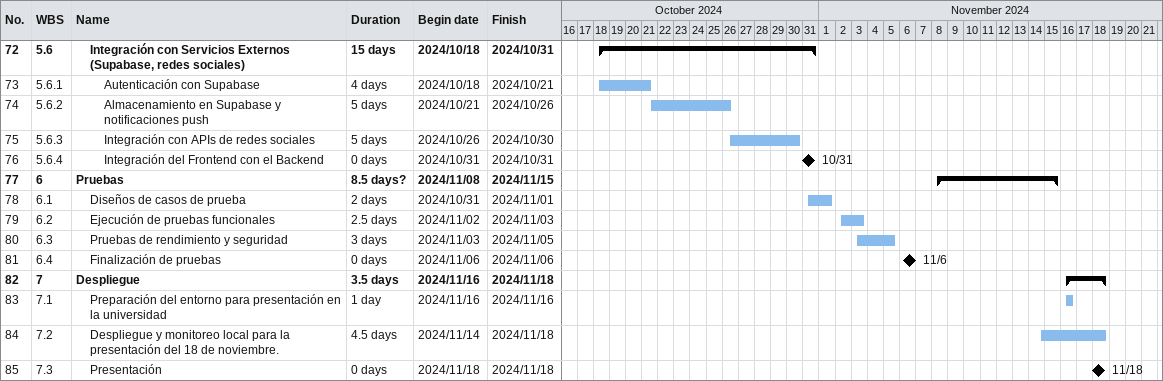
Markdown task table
| ID | WBS | Task | Duration | Start | Finish |
|---|---|---|---|---|---|
| 72 | 5.6 | **Integración con Servicios Externos (Supabase, redes sociales)** | 15d | 2024-10-18 | 2024-10-31 |
| 73 | 5.6.1 | Autenticación con Supabase | 4d | 2024-10-18 | 2024-10-21 |
| 74 | 5.6.2 | Almacenamiento en Supabase y notificaciones push | 5d | 2024-10-21 | 2024-10-26 |
| 75 | 5.6.3 | Integración con APIs de redes sociales | 5d | 2024-10-26 | 2024-10-30 |
| 76 | 5.6.4 | Integración del Frontend con el Backend | 0d | 2024-10-31 | 2024-10-31 |
| 77 | 6 | **Pruebas** | 8.5d? | 2024-11-08 | 2024-11-15 |
| 78 | 6.1 | Diseños de casos de prueba | 2d | 2024-10-31 | 2024-11-01 |
| 79 | 6.2 | Ejecución de pruebas funcionales | 2.5d | 2024-11-02 | 2024-11-03 |
| 80 | 6.3 | Pruebas de rendimiento y seguridad | 3d | 2024-11-03 | 2024-11-05 |
| 81 | 6.4 | Finalización de pruebas | 0d | 2024-11-06 | 2024-11-06 |
| 82 | 7 | **Despliegue** | 3.5d | 2024-11-16 | 2024-11-18 |
| 83 | 7.1 | Preparación del entorno para presentación en la universidad | 1d | 2024-11-16 | 2024-11-16 |
| 84 | 7.2 | Despliegue y monitoreo local para la presentación del 18 de noviembre. | 4.5d | 2024-11-14 | 2024-11-18 |
| 85 | 7.3 | Presentación | 0d | 2024-11-18 | 2024-11-18 |
